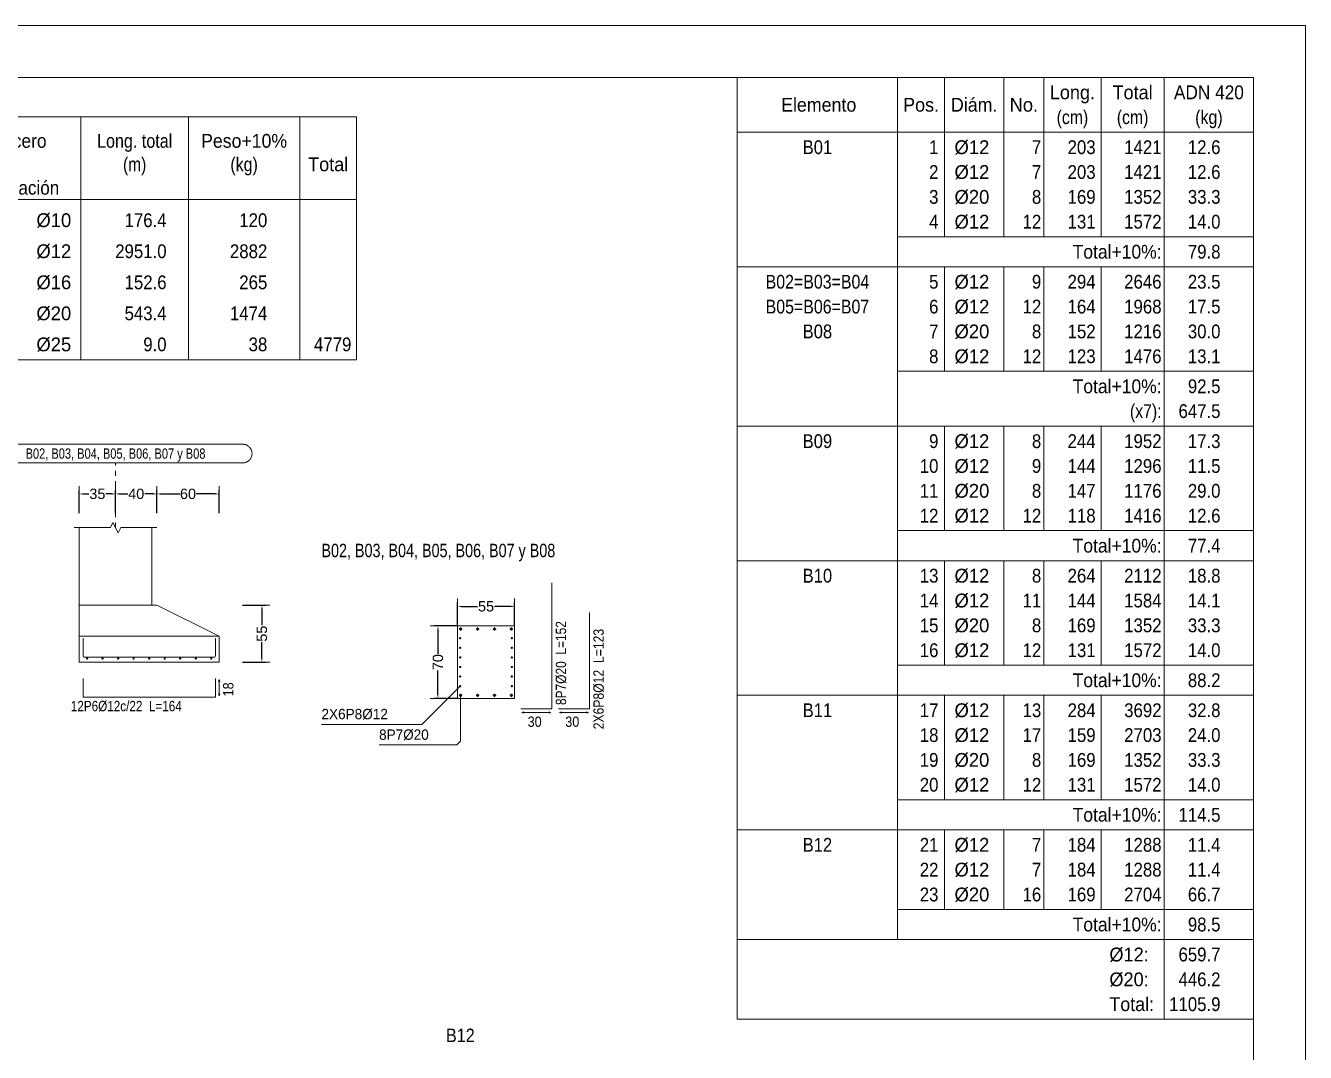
# Model space of a CAD drawing. Header units: millimetres. Extents: x 0 to 147, y 0 to 144.
# Drawn here: x 122.77 to 147.5, y 121.33 to 141.17 of the extents above; entities that cross this region are included whole.
import ezdxf
from ezdxf.enums import TextEntityAlignment as Align

# ---------------------------------------------------------------- set-up
doc = ezdxf.new("R2010")
doc.units = ezdxf.units.MM
doc.linetypes.add('CYPE_PUNTO', pattern=[0.075, 0, -0.075])
for name, color, linetype, lineweight in [('CIM_COTAS', 2, 'Continuous', 0), ('CIM_DIB_ARMADOS', 4, 'Continuous', 0), ('CIM_GEOMETRIA', 2, 'Continuous', 0), ('CIM_REFEREN', 2, 'Continuous', 0), ('CIM_TXT_ARMADOS', 3, 'Continuous', 0), ('RECUAD_LIMITES', 2, 'Continuous', 0), ('RECUAD_MARCO', 1, 'Continuous', 20), ('TABLAS', 1, 'Continuous', 0), ('TEXTO_TABLAS', 1, 'Continuous', 0)]:
    doc.layers.add(name, color=color, linetype=linetype, lineweight=lineweight)
doc.styles.add('CYPETXT_0.3_romans', font='arial.ttf', dxfattribs={"height": 0.2})
doc.styles.add('CYPETXT_romans', font='arial.ttf', dxfattribs={"height": 0.2})
doc.dimstyles.new('cype_arrow', dxfattribs={"dimtxt": 0.18, "dimasz": 0.075, "dimexe": 0.075, "dimexo": 0.075, "dimgap": 0, "dimtad": 0, "dimdec": 4, "dimzin": 0, "dimdsep": 46, "dimtxsty": 'CYPETXT_0.3_romans', "dimcen": 0.09, "dimadec": 0, "dimazin": 0, "dimtfac": 1, "dimtdec": 4, "dimtofl": 0, "dimtmove": 2, "dimatfit": 3, "dimfxl": 1, "dimtolj": 1, "dimtzin": 0, "dimarcsym": 0})

# ---------------------------------------------------------------- blocks, each defined once
blk = doc.blocks.new('*D20')
at = {"layer": 'CIM_COTAS', "color": 0, "lineweight": -2, "transparency": 16777216}
for p, q in [((123.811, 131.745), (123.811, 132.195)), ((123.886, 132.12), (123.997, 132.12)), ((124.436, 132.12), (124.325, 132.12)), ((124.511, 131.745), (124.511, 132.195))]:
    blk.add_line(p, q, dxfattribs=at)
at = {"layer": 'CIM_COTAS', "color": 0, "transparency": 16777216}
for points in [[(123.886, 132.132), (123.886, 132.107), (123.811, 132.12)], [(124.436, 132.132), (124.436, 132.107), (124.511, 132.12)]]:
    blk.add_solid(points, dxfattribs=at)
at = {"layer": 'Defpoints', "color": 0, "transparency": 16777216}
for p in [(124.511, 132.12), (123.811, 131.67), (124.511, 131.67)]:
    blk.add_point(p, dxfattribs=at)
at = {"layer": 'CIM_COTAS', "color": 0, "transparency": 16777216, "insert": (124.161, 132.12), "char_height": 0.2, "attachment_point": 5, "style": 'CYPETXT_0.3_romans'}
blk.add_mtext('\\A1;35', dxfattribs=at)
blk = doc.blocks.new('*D21')
at = {"layer": 'CIM_COTAS', "color": 0, "lineweight": -2, "transparency": 16777216}
for p, q in [((124.511, 131.745), (124.511, 132.195)), ((124.586, 132.12), (124.746, 132.12)), ((125.236, 132.12), (125.077, 132.12)), ((125.311, 131.745), (125.311, 132.195))]:
    blk.add_line(p, q, dxfattribs=at)
at = {"layer": 'CIM_COTAS', "color": 0, "transparency": 16777216}
for points in [[(124.586, 132.132), (124.586, 132.107), (124.511, 132.12)], [(125.236, 132.132), (125.236, 132.107), (125.311, 132.12)]]:
    blk.add_solid(points, dxfattribs=at)
at = {"layer": 'Defpoints', "color": 0, "transparency": 16777216}
for p in [(125.311, 132.12), (124.511, 131.67), (125.311, 131.67)]:
    blk.add_point(p, dxfattribs=at)
at = {"layer": 'CIM_COTAS', "color": 0, "transparency": 16777216, "insert": (124.911, 132.12), "char_height": 0.2, "attachment_point": 5, "style": 'CYPETXT_0.3_romans'}
blk.add_mtext('\\A1;40', dxfattribs=at)
blk = doc.blocks.new('*D22')
at = {"layer": 'CIM_COTAS', "color": 0, "lineweight": -2, "transparency": 16777216}
for p, q in [((125.311, 131.745), (125.311, 132.195)), ((125.386, 132.12), (125.752, 132.12)), ((126.436, 132.12), (126.071, 132.12)), ((126.511, 131.745), (126.511, 132.195))]:
    blk.add_line(p, q, dxfattribs=at)
at = {"layer": 'CIM_COTAS', "color": 0, "transparency": 16777216}
for points in [[(125.386, 132.132), (125.386, 132.107), (125.311, 132.12)], [(126.436, 132.132), (126.436, 132.107), (126.511, 132.12)]]:
    blk.add_solid(points, dxfattribs=at)
at = {"layer": 'Defpoints', "color": 0, "transparency": 16777216}
for p in [(126.511, 132.12), (125.311, 131.67), (126.511, 131.67)]:
    blk.add_point(p, dxfattribs=at)
at = {"layer": 'CIM_COTAS', "color": 0, "transparency": 16777216, "insert": (125.911, 132.12), "char_height": 0.2, "attachment_point": 5, "style": 'CYPETXT_0.3_romans'}
blk.add_mtext('\\A1;60', dxfattribs=at)
blk = doc.blocks.new('*D23')
at = {"layer": 'CIM_COTAS', "color": 0, "lineweight": -2, "transparency": 16777216}
for p, q in [((126.964, 129.969), (127.414, 129.969)), ((127.339, 129.894), (127.339, 129.583)), ((127.339, 128.944), (127.339, 129.254)), ((126.964, 128.869), (127.414, 128.869))]:
    blk.add_line(p, q, dxfattribs=at)
at = {"layer": 'CIM_COTAS', "color": 0, "transparency": 16777216}
for points in [[(127.327, 129.894), (127.352, 129.894), (127.339, 129.969)], [(127.327, 128.944), (127.352, 128.944), (127.339, 128.869)]]:
    blk.add_solid(points, dxfattribs=at)
at = {"layer": 'Defpoints', "color": 0, "transparency": 16777216}
for p in [(126.889, 129.969), (127.339, 129.969), (126.889, 128.869)]:
    blk.add_point(p, dxfattribs=at)
at = {"layer": 'CIM_COTAS', "color": 0, "transparency": 16777216, "insert": (127.339, 129.419), "char_height": 0.2, "attachment_point": 5, "rotation": 90, "style": 'CYPETXT_0.3_romans'}
blk.add_mtext('\\A1;55', dxfattribs=at)
blk = doc.blocks.new('*D26')
at = {"layer": 'CIM_COTAS', "color": 0, "lineweight": -2, "transparency": 16777216}
for p, q in [((131.118, 129.572), (131.118, 130.022)), ((131.193, 129.947), (131.503, 129.947)), ((132.143, 129.947), (131.832, 129.947)), ((132.218, 129.572), (132.218, 130.022))]:
    blk.add_line(p, q, dxfattribs=at)
at = {"layer": 'CIM_COTAS', "color": 0, "transparency": 16777216}
for points in [[(131.193, 129.959), (131.193, 129.934), (131.118, 129.947)], [(132.143, 129.959), (132.143, 129.934), (132.218, 129.947)]]:
    blk.add_solid(points, dxfattribs=at)
at = {"layer": 'Defpoints', "color": 0, "transparency": 16777216}
for p in [(132.218, 129.947), (131.118, 129.497), (132.218, 129.497)]:
    blk.add_point(p, dxfattribs=at)
at = {"layer": 'CIM_COTAS', "color": 0, "transparency": 16777216, "insert": (131.668, 129.947), "char_height": 0.2, "attachment_point": 5, "style": 'CYPETXT_0.3_romans'}
blk.add_mtext('\\A1;55', dxfattribs=at)
blk = doc.blocks.new('*D27')
at = {"layer": 'CIM_COTAS', "color": 0, "lineweight": -2, "transparency": 16777216}
for p, q in [((131.114, 129.569), (130.664, 129.569)), ((130.739, 129.494), (130.739, 129.032)), ((130.739, 128.244), (130.739, 128.705)), ((131.114, 128.169), (130.664, 128.169))]:
    blk.add_line(p, q, dxfattribs=at)
at = {"layer": 'CIM_COTAS', "color": 0, "transparency": 16777216}
for points in [[(130.727, 129.494), (130.752, 129.494), (130.739, 129.569)], [(130.727, 128.244), (130.752, 128.244), (130.739, 128.169)]]:
    blk.add_solid(points, dxfattribs=at)
at = {"layer": 'Defpoints', "color": 0, "transparency": 16777216}
for p in [(130.739, 129.569), (131.189, 129.569), (131.189, 128.169)]:
    blk.add_point(p, dxfattribs=at)
at = {"layer": 'CIM_COTAS', "color": 0, "transparency": 16777216, "insert": (130.739, 128.869), "char_height": 0.2, "attachment_point": 5, "rotation": 90, "style": 'CYPETXT_0.3_romans'}
blk.add_mtext('\\A1;70', dxfattribs=at)

msp = doc.modelspace()

# ---------------------------------------------------------------- hatches: boundary and pattern name
at = {"layer": 'CIM_DIB_ARMADOS'}
h = msp.add_hatch(color=256, dxfattribs=at)
edge = h.paths.add_edge_path(flags=0)
edge.add_arc((123.8832, 129.32467), 0.0016, 0, 360)
h = msp.add_hatch(color=256, dxfattribs=at)
edge = h.paths.add_edge_path(flags=0)
edge.add_arc((126.4392, 129.32467), 0.0016, 0, 360)

# ---------------------------------------------------------------- linework, layer by layer
at = {"layer": 'CIM_COTAS', "linetype": 'CYPE_PUNTO'}
msp.add_line((124.5112, 131.46867), (124.5112, 132.71967), dxfattribs=at)
at = {"layer": 'CIM_COTAS'}
for p, q in [((123.8112, 131.96967), (123.8112, 132.26967)), ((124.5112, 131.96967), (124.5112, 132.26967)), ((124.5112, 131.96967), (124.5112, 132.26967)), ((125.3112, 131.96967), (125.3112, 132.26967)), ((125.3112, 131.96967), (125.3112, 132.26967)), ((126.5112, 131.96967), (126.5112, 132.26967)), ((131.11774, 129.79692), (131.11774, 130.09692)), ((132.21774, 129.79692), (132.21774, 130.09692)), ((127.1892, 129.96867), (127.4892, 129.96867)), ((130.5892, 129.56867), (130.8892, 129.56867)), ((127.1892, 128.86867), (127.4892, 128.86867)), ((130.5892, 128.16867), (130.8892, 128.16867))]:
    msp.add_line(p, q, dxfattribs=at)
msp.add_lwpolyline([(122.0542, 133.07967), (126.9682, 133.07967), (126.9682, 133.07967), (126.98022, 133.07927), (126.99219, 133.07807), (127.00405, 133.07607), (127.01575, 133.07328), (127.02724, 133.06971), (127.03847, 133.06539), (127.04938, 133.06033), (127.05993, 133.05454), (127.07007, 133.04807), (127.07975, 133.04094), (127.08894, 133.03317), (127.09759, 133.02481), (127.10566, 133.01589), (127.11311, 133.00644), (127.11992, 132.99653), (127.12605, 132.98618), (127.13147, 132.97544), (127.13617, 132.96437), (127.14012, 132.953), (127.14329, 132.9414), (127.14569, 132.92961), (127.14729, 132.91769), (127.1481, 132.90569), (127.1481, 132.89366), (127.14729, 132.88165), (127.14569, 132.86973), (127.14329, 132.85794), (127.14012, 132.84634), (127.13617, 132.83498), (127.13147, 132.8239), (127.12605, 132.81317), (127.11992, 132.80282), (127.11311, 132.7929), (127.10566, 132.78346), (127.09759, 132.77454), (127.08894, 132.76617), (127.07975, 132.75841), (127.07007, 132.75127), (127.05993, 132.7448), (127.04938, 132.73902), (127.03847, 132.73396), (127.02724, 132.72963), (127.01575, 132.72607), (127.00405, 132.72328), (126.99219, 132.72128), (126.98022, 132.72007), (126.9682, 132.71967), (122.0542, 132.71967)], dxfattribs=at)
at = {"layer": 'CIM_DIB_ARMADOS'}
for p, q in [((131.17774, 129.47867), (131.17774, 129.53867)), ((131.17774, 129.47867), (131.17774, 129.53867)), ((131.50441, 129.47867), (131.50441, 129.53867)), ((131.50441, 129.47867), (131.50441, 129.53867)), ((131.83108, 129.47867), (131.83108, 129.53867)), ((131.83108, 129.47867), (131.83108, 129.53867)), ((132.15774, 129.47867), (132.15774, 129.53867)), ((132.15774, 129.47867), (132.15774, 129.53867)), ((131.14774, 129.50867), (131.20774, 129.50867)), ((131.14774, 129.50867), (131.20774, 129.50867)), ((131.15174, 129.33153), (131.18774, 129.33153)), ((131.15174, 129.33153), (131.18774, 129.33153)), ((131.16974, 129.31353), (131.16974, 129.34953)), ((131.16974, 129.31353), (131.16974, 129.34953)), ((131.47441, 129.50867), (131.53441, 129.50867)), ((131.47441, 129.50867), (131.53441, 129.50867)), ((131.80108, 129.50867), (131.86108, 129.50867)), ((131.80108, 129.50867), (131.86108, 129.50867)), ((132.12774, 129.50867), (132.18774, 129.50867)), ((132.12774, 129.50867), (132.18774, 129.50867)), ((132.14774, 129.33153), (132.18374, 129.33153)), ((132.14774, 129.33153), (132.18374, 129.33153)), ((132.16574, 129.31353), (132.16574, 129.34953)), ((132.16574, 129.31353), (132.16574, 129.34953)), ((131.15174, 129.14639), (131.18774, 129.14639)), ((131.15174, 129.14639), (131.18774, 129.14639)), ((131.16974, 129.12839), (131.16974, 129.16439)), ((131.16974, 129.12839), (131.16974, 129.16439)), ((132.14774, 129.14639), (132.18374, 129.14639)), ((132.14774, 129.14639), (132.18374, 129.14639)), ((132.16574, 129.12839), (132.16574, 129.16439)), ((132.16574, 129.12839), (132.16574, 129.16439)), ((123.9432, 128.94067), (123.9792, 128.94067)), ((123.9612, 128.92267), (123.9612, 128.95867)), ((124.2432, 128.94067), (124.2792, 128.94067)), ((124.2612, 128.92267), (124.2612, 128.95867)), ((124.5432, 128.94067), (124.5792, 128.94067)), ((124.5612, 128.92267), (124.5612, 128.95867)), ((124.8432, 128.94067), (124.8792, 128.94067)), ((124.8612, 128.92267), (124.8612, 128.95867)), ((125.1432, 128.94067), (125.1792, 128.94067)), ((125.1612, 128.92267), (125.1612, 128.95867)), ((125.4432, 128.94067), (125.4792, 128.94067)), ((125.4612, 128.92267), (125.4612, 128.95867)), ((125.7432, 128.94067), (125.7792, 128.94067)), ((125.7612, 128.92267), (125.7612, 128.95867)), ((126.0432, 128.94067), (126.0792, 128.94067)), ((126.0612, 128.92267), (126.0612, 128.95867)), ((126.3432, 128.94067), (126.3792, 128.94067)), ((126.3612, 128.92267), (126.3612, 128.95867)), ((131.15174, 128.96124), (131.18774, 128.96124)), ((131.15174, 128.96124), (131.18774, 128.96124)), ((131.16974, 128.94324), (131.16974, 128.97924)), ((131.16974, 128.94324), (131.16974, 128.97924)), ((132.14774, 128.96124), (132.18374, 128.96124)), ((132.14774, 128.96124), (132.18374, 128.96124)), ((132.16574, 128.94324), (132.16574, 128.97924)), ((132.16574, 128.94324), (132.16574, 128.97924)), ((131.15174, 128.7761), (131.18774, 128.7761)), ((131.15174, 128.7761), (131.18774, 128.7761)), ((131.15174, 128.59096), (131.18774, 128.59096)), ((131.15174, 128.59096), (131.18774, 128.59096)), ((131.16974, 128.7581), (131.16974, 128.7941)), ((131.16974, 128.7581), (131.16974, 128.7941)), ((131.16974, 128.57296), (131.16974, 128.60896)), ((131.16974, 128.57296), (131.16974, 128.60896)), ((132.14774, 128.7761), (132.18374, 128.7761)), ((132.14774, 128.7761), (132.18374, 128.7761)), ((132.14774, 128.59096), (132.18374, 128.59096)), ((132.14774, 128.59096), (132.18374, 128.59096)), ((132.16574, 128.7581), (132.16574, 128.7941)), ((132.16574, 128.7581), (132.16574, 128.7941)), ((132.16574, 128.57296), (132.16574, 128.60896)), ((132.16574, 128.57296), (132.16574, 128.60896)), ((131.15174, 128.40581), (131.18774, 128.40581)), ((131.15174, 128.40581), (131.18774, 128.40581)), ((131.16974, 128.38781), (131.16974, 128.42381)), ((131.16974, 128.38781), (131.16974, 128.42381)), ((132.14774, 128.40581), (132.18374, 128.40581)), ((132.14774, 128.40581), (132.18374, 128.40581)), ((132.16574, 128.38781), (132.16574, 128.42381)), ((132.16574, 128.38781), (132.16574, 128.42381)), ((131.14774, 128.22867), (131.20774, 128.22867)), ((131.14774, 128.22867), (131.20774, 128.22867)), ((131.17774, 128.19867), (131.17774, 128.25867)), ((131.17774, 128.19867), (131.17774, 128.25867)), ((131.47441, 128.22867), (131.53441, 128.22867)), ((131.47441, 128.22867), (131.53441, 128.22867)), ((131.50441, 128.19867), (131.50441, 128.25867)), ((131.50441, 128.19867), (131.50441, 128.25867)), ((131.80108, 128.22867), (131.86108, 128.22867)), ((131.80108, 128.22867), (131.86108, 128.22867)), ((131.83108, 128.19867), (131.83108, 128.25867)), ((131.83108, 128.19867), (131.83108, 128.25867)), ((132.12774, 128.22867), (132.18774, 128.22867)), ((132.12774, 128.22867), (132.18774, 128.22867)), ((132.15774, 128.19867), (132.15774, 128.25867)), ((132.15774, 128.19867), (132.15774, 128.25867))]:
    msp.add_line(p, q, dxfattribs=at)
for points in [[(132.33974, 127.96867), (132.93974, 127.96867), (132.93974, 130.40067)], [(133.06674, 127.96867), (133.66674, 127.96867), (133.66674, 129.82867)], [(126.4392, 129.32467), (126.4392, 128.98867), (126.43598, 128.97667), (126.4272, 128.96789), (126.4152, 128.96467), (123.9072, 128.96467), (123.8952, 128.96789), (123.88641, 128.97667), (123.8832, 128.98867), (123.8832, 129.32467)], [(126.4392, 128.55567), (126.4392, 128.19567), (123.8832, 128.19567), (123.8832, 128.55567)]]:
    msp.add_lwpolyline(points, dxfattribs=at)
for centre, radius in [((123.8832, 129.32467), 0.0016), ((126.4392, 129.32467), 0.0016), ((131.17774, 129.50867), 0.02), ((131.17774, 129.50867), 0.02), ((131.16974, 129.33153), 0.012), ((131.16974, 129.33153), 0.012), ((131.50441, 129.50867), 0.02), ((131.50441, 129.50867), 0.02), ((131.83108, 129.50867), 0.02), ((131.83108, 129.50867), 0.02), ((132.15774, 129.50867), 0.02), ((132.15774, 129.50867), 0.02), ((132.16574, 129.33153), 0.012), ((132.16574, 129.33153), 0.012), ((131.16974, 129.14639), 0.012), ((131.16974, 129.14639), 0.012), ((132.16574, 129.14639), 0.012), ((132.16574, 129.14639), 0.012), ((123.9612, 128.94067), 0.012), ((124.2612, 128.94067), 0.012), ((124.5612, 128.94067), 0.012), ((124.8612, 128.94067), 0.012), ((125.1612, 128.94067), 0.012), ((125.4612, 128.94067), 0.012), ((125.7612, 128.94067), 0.012), ((126.0612, 128.94067), 0.012), ((126.3612, 128.94067), 0.012), ((131.16974, 128.96124), 0.012), ((131.16974, 128.96124), 0.012), ((132.16574, 128.96124), 0.012), ((132.16574, 128.96124), 0.012), ((131.16974, 128.7761), 0.012), ((131.16974, 128.7761), 0.012), ((131.16974, 128.59096), 0.012), ((131.16974, 128.59096), 0.012), ((132.16574, 128.7761), 0.012), ((132.16574, 128.7761), 0.012), ((132.16574, 128.59096), 0.012), ((132.16574, 128.59096), 0.012), ((131.16974, 128.40581), 0.012), ((131.16974, 128.40581), 0.012), ((132.16574, 128.40581), 0.012), ((132.16574, 128.40581), 0.012), ((131.17774, 128.22867), 0.02), ((131.17774, 128.22867), 0.02), ((131.50441, 128.22867), 0.02), ((131.50441, 128.22867), 0.02), ((131.83108, 128.22867), 0.02), ((131.83108, 128.22867), 0.02), ((132.15774, 128.22867), 0.02), ((132.15774, 128.22867), 0.02)]:
    msp.add_circle(centre, radius, dxfattribs=at)
at = {"layer": 'CIM_GEOMETRIA'}
for p, q in [((123.8112, 129.96867), (123.8112, 131.46867)), ((125.2112, 129.96867), (125.2112, 131.46867)), ((123.8112, 129.96867), (125.3112, 129.96867)), ((123.8112, 129.96867), (123.8112, 129.36867)), ((125.2112, 129.96867), (123.8112, 129.96867)), ((126.5112, 129.36867), (125.3112, 129.96867)), ((123.8112, 129.36867), (126.5112, 129.36867)), ((123.8112, 129.36867), (123.8112, 128.86867)), ((126.5112, 128.86867), (126.5112, 129.36867)), ((126.5112, 128.86867), (123.8112, 128.86867))]:
    msp.add_line(p, q, dxfattribs=at)
msp.add_lwpolyline([(123.7112, 131.46867), (124.4112, 131.46867), (124.4612, 131.56867), (124.5612, 131.36867), (124.6112, 131.46867), (125.3112, 131.46867)], dxfattribs=at)
msp.add_lwpolyline([(131.11774, 128.16867), (132.21774, 128.16867), (132.21774, 129.56867), (131.11774, 129.56867), (131.11774, 128.16867)], close=True, dxfattribs=at)
at = {"layer": 'CIM_TXT_ARMADOS'}
for p, q in [((126.5017, 128.49547), (126.5142, 128.53547)), ((126.5267, 128.49547), (126.5142, 128.53547)), ((126.5142, 128.53547), (126.5142, 128.21587)), ((131.16974, 128.40581), (130.64233, 127.8784)), ((126.5017, 128.25587), (126.5142, 128.21587)), ((126.5267, 128.25587), (126.5142, 128.21587)), ((131.17774, 128.22867), (131.17774, 127.56867)), ((132.39994, 127.90617), (132.35994, 127.89367)), ((132.39994, 127.88117), (132.35994, 127.89367)), ((132.35994, 127.89367), (132.91954, 127.89367)), ((132.87954, 127.90617), (132.91954, 127.89367)), ((132.87954, 127.88117), (132.91954, 127.89367)), ((133.12694, 127.90617), (133.08694, 127.89367)), ((133.12694, 127.88117), (133.08694, 127.89367)), ((133.08694, 127.89367), (133.64654, 127.89367)), ((133.60654, 127.90617), (133.64654, 127.89367)), ((133.60654, 127.88117), (133.64654, 127.89367))]:
    msp.add_line(p, q, dxfattribs=at)
for points in [[(131.16974, 128.40581), (130.64233, 127.8784), (130.4302, 127.66627), (128.4892, 127.66627)], [(131.17774, 128.22867), (131.17774, 127.56867), (131.17774, 127.34367), (131.10274, 127.26867), (129.60274, 127.26867)]]:
    msp.add_lwpolyline(points, dxfattribs=at)
at = {"layer": 'RECUAD_LIMITES'}
msp.add_lwpolyline([(88.095, 99.17), (147.495, 99.17), (147.495, 141.17), (88.095, 141.17), (88.095, 99.17)], close=True, dxfattribs=at)
at = {"layer": 'RECUAD_MARCO'}
msp.add_lwpolyline([(90.595, 100.17), (146.495, 100.17), (146.495, 140.17), (90.595, 140.17), (90.595, 100.17)], close=True, dxfattribs=at)
at = {"layer": 'TABLAS'}
for p, q in [((136.519, 139.06), (136.519, 140.17)), ((136.519, 140.17), (146.495, 140.17)), ((139.619, 139.06), (139.619, 140.17)), ((140.523, 139.06), (140.523, 140.17)), ((141.671, 139.06), (141.671, 140.17)), ((142.443, 139.06), (142.443, 140.17)), ((143.547, 139.06), (143.547, 140.17)), ((144.767, 139.06), (144.767, 140.17)), ((146.495, 139.06), (146.495, 140.17)), ((123.8432, 134.70941), (123.8432, 139.40941)), ((125.9192, 134.70941), (125.9192, 139.40941)), ((128.0712, 134.70941), (128.0712, 139.40941)), ((136.519, 139.11), (146.495, 139.11)), ((136.519, 136.56), (136.519, 139.06)), ((139.619, 136.56), (139.619, 139.06)), ((140.523, 137.09), (140.523, 139.06)), ((141.671, 137.09), (141.671, 139.06)), ((142.443, 137.09), (142.443, 139.06)), ((143.547, 137.09), (143.547, 139.06)), ((144.767, 136.56), (144.767, 139.06)), ((146.495, 136.56), (146.495, 139.06)), ((120.1112, 137.80941), (129.1672, 137.80941)), ((139.619, 137.09), (146.495, 137.09)), ((136.519, 136.46), (136.519, 136.56)), ((136.519, 136.51), (146.495, 136.51)), ((136.519, 133.48), (136.519, 136.46)), ((139.619, 136.46), (139.619, 136.56)), ((139.619, 133.48), (139.619, 136.46)), ((140.523, 136.46), (140.523, 136.51)), ((140.523, 134.49), (140.523, 136.46)), ((141.671, 136.46), (141.671, 136.51)), ((141.671, 134.49), (141.671, 136.46)), ((142.443, 136.46), (142.443, 136.51)), ((142.443, 134.49), (142.443, 136.46)), ((143.547, 136.46), (143.547, 136.51)), ((143.547, 134.49), (143.547, 136.46)), ((144.767, 136.46), (144.767, 136.56)), ((144.767, 133.48), (144.767, 136.46)), ((146.495, 136.46), (146.495, 136.56)), ((146.495, 133.48), (146.495, 136.46)), ((139.619, 134.49), (146.495, 134.49)), ((136.519, 133.38), (136.519, 133.48)), ((136.519, 133.43), (146.495, 133.43)), ((136.519, 130.88), (136.519, 133.38)), ((139.619, 133.38), (139.619, 133.48)), ((139.619, 130.88), (139.619, 133.38)), ((140.523, 133.38), (140.523, 133.43)), ((140.523, 131.41), (140.523, 133.38)), ((141.671, 133.38), (141.671, 133.43)), ((141.671, 131.41), (141.671, 133.38)), ((142.443, 133.38), (142.443, 133.43)), ((142.443, 131.41), (142.443, 133.38)), ((143.547, 133.38), (143.547, 133.43)), ((143.547, 131.41), (143.547, 133.38)), ((144.767, 133.38), (144.767, 133.48)), ((144.767, 130.88), (144.767, 133.38)), ((146.495, 133.38), (146.495, 133.48)), ((146.495, 130.88), (146.495, 133.38)), ((139.619, 131.41), (146.495, 131.41)), ((136.519, 130.78), (136.519, 130.88)), ((136.519, 130.83), (146.495, 130.83)), ((136.519, 128.28), (136.519, 130.78)), ((139.619, 130.78), (139.619, 130.88)), ((139.619, 128.28), (139.619, 130.78)), ((140.523, 130.78), (140.523, 130.83)), ((140.523, 128.81), (140.523, 130.78)), ((141.671, 130.78), (141.671, 130.83)), ((141.671, 128.81), (141.671, 130.78)), ((142.443, 130.78), (142.443, 130.83)), ((142.443, 128.81), (142.443, 130.78)), ((143.547, 130.78), (143.547, 130.83)), ((143.547, 128.81), (143.547, 130.78)), ((144.767, 130.78), (144.767, 130.88)), ((144.767, 128.28), (144.767, 130.78)), ((146.495, 130.78), (146.495, 130.88)), ((146.495, 128.28), (146.495, 130.78)), ((139.619, 128.81), (146.495, 128.81)), ((136.519, 128.18), (136.519, 128.28)), ((136.519, 128.23), (146.495, 128.23)), ((136.519, 125.68), (136.519, 128.18)), ((139.619, 128.18), (139.619, 128.28)), ((139.619, 125.68), (139.619, 128.18)), ((140.523, 128.18), (140.523, 128.23)), ((140.523, 126.21), (140.523, 128.18)), ((141.671, 128.18), (141.671, 128.23)), ((141.671, 126.21), (141.671, 128.18)), ((142.443, 128.18), (142.443, 128.23)), ((142.443, 126.21), (142.443, 128.18)), ((143.547, 128.18), (143.547, 128.23)), ((143.547, 126.21), (143.547, 128.18)), ((144.767, 128.18), (144.767, 128.28)), ((144.767, 125.68), (144.767, 128.18)), ((146.495, 128.18), (146.495, 128.28)), ((146.495, 125.68), (146.495, 128.18)), ((139.619, 126.21), (146.495, 126.21)), ((136.519, 125.58), (136.519, 125.68)), ((136.519, 125.63), (146.495, 125.63)), ((139.619, 125.58), (139.619, 125.68)), ((140.523, 125.58), (140.523, 125.63)), ((141.671, 125.58), (141.671, 125.63)), ((142.443, 125.58), (142.443, 125.63)), ((143.547, 125.58), (143.547, 125.63)), ((144.767, 125.58), (144.767, 125.68)), ((146.495, 125.58), (146.495, 125.68)), ((136.519, 123.56), (136.519, 125.58)), ((139.619, 123.56), (139.619, 125.58)), ((140.523, 124.09), (140.523, 125.58)), ((141.671, 124.09), (141.671, 125.58)), ((142.443, 124.09), (142.443, 125.58)), ((143.547, 124.09), (143.547, 125.58)), ((144.767, 123.56), (144.767, 125.58)), ((146.495, 123.56), (146.495, 125.58)), ((139.619, 124.09), (146.495, 124.09)), ((136.519, 123.46), (136.519, 123.56)), ((136.519, 123.51), (146.495, 123.51)), ((136.519, 122.98), (136.519, 123.46)), ((139.619, 123.51), (139.619, 123.56)), ((144.767, 123.46), (144.767, 123.56)), ((144.767, 122.98), (144.767, 123.46)), ((146.495, 123.46), (146.495, 123.56)), ((146.495, 122.98), (146.495, 123.46)), ((136.519, 122.5), (136.519, 122.98)), ((144.767, 122.5), (144.767, 122.98)), ((146.495, 122.5), (146.495, 122.98)), ((136.519, 121.97), (136.519, 122.5)), ((144.767, 121.97), (144.767, 122.5)), ((146.495, 121.97), (146.495, 122.5)), ((136.519, 121.97), (146.495, 121.97))]:
    msp.add_line(p, q, dxfattribs=at)
msp.add_lwpolyline([(120.1112, 134.70941), (129.1672, 134.70941), (129.1672, 139.40941), (120.1112, 139.40941), (120.1112, 134.70941)], close=True, dxfattribs=at)

# ---------------------------------------------------------------- texts
at = {"layer": 'CIM_COTAS', "style": 'CYPETXT_romans', "width": 0.763399}
msp.add_text('B02, B03, B04, B05, B06, B07 y B08', height=0.2, dxfattribs=at).set_placement((124.5112, 132.89967), align=Align.MIDDLE_CENTER)
at = {"layer": 'CIM_REFEREN', "style": 'CYPETXT_romans', "width": 0.8592}
msp.add_text('B12', height=0.26, dxfattribs=at).set_placement((130.8942, 121.78792), align=Align.TOP_LEFT)
at = {"layer": 'CIM_TXT_ARMADOS', "style": 'CYPETXT_romans', "width": 0.763399}
msp.add_text('B02, B03, B04, B05, B06, B07 y B08', height=0.26, dxfattribs=at).set_placement((128.4892, 131.15717), align=Align.TOP_LEFT)
at = {"layer": 'CIM_TXT_ARMADOS', "style": 'CYPETXT_romans'}
for s, width, p in [('8P7%%c20  L=152', 0.82542, (133.21474, 128.04017)), ('2X6P8%%c12  L=123', 0.841681, (133.94174, 127.57117)), ('18', 0.872274, (126.7892, 128.20767))]:
    msp.add_text(s, height=0.2, rotation=90, dxfattribs=dict(at, width=width)).set_placement(p)
for s, width, p in [('12P6%%c12c/22  L=164', 0.809319, (123.6477, 127.92067)), ('2X6P8%%c12', 0.938815, (128.4892, 127.76627)), ('30', 0.872274, (132.47174, 127.61867)), ('30', 0.872274, (133.19874, 127.61867)), ('8P7%%c20', 0.935124, (129.60274, 127.36867))]:
    msp.add_text(s, height=0.2, dxfattribs=dict(at, width=width)).set_placement(p)
at = {"layer": 'TEXTO_TABLAS', "style": 'CYPETXT_romans'}
for s, height, width, p in [('Long.', 0.266667, 0.9375, (142.995, 139.88)), ('Total', 0.266667, 0.935673, (144.157, 139.88)), ('ADN 420', 0.266667, 0.893197, (145.631, 139.88)), ('Elemento', 0.266667, 0.923378, (138.094, 139.64)), ('Pos.', 0.266667, 0.930268, (140.071, 139.64)), ('Diám.', 0.266667, 0.924488, (141.097, 139.64)), ('No.', 0.266667, 0.948905, (142.057, 139.64)), ('(cm)', 0.266667, 0.819001, (142.995, 139.4)), ('(cm)', 0.266667, 0.819001, (144.157, 139.4)), ('(kg)', 0.266667, 0.827954, (145.631, 139.4)), ('Resumen Acero', 0.2666667, 0.899775, (121.9772, 138.94275)), ('Long. total', 0.2666667, 0.834718, (124.8812, 138.94275)), ('Peso+10%', 0.266667, 0.916489, (126.9952, 138.94275)), ('B01', 0.266667, 0.8592, (138.069, 138.82)), ('(m)', 0.266667, 0.805297, (124.8812, 138.48941)), ('(kg)', 0.266667, 0.827954, (126.9952, 138.48941)), ('Total', 0.266667, 0.935673, (128.6192, 138.48941)), ('Despiece fundación', 0.2666667, 0.88412, (121.9772, 138.03608)), ('B02=B03=B04', 0.2666667, 0.825537, (138.069, 136.22)), ('B05=B06=B07', 0.2666667, 0.825537, (138.069, 135.74)), ('B08', 0.266667, 0.8592, (138.069, 135.26)), ('B09', 0.266667, 0.8592, (138.069, 133.14)), ('B10', 0.266667, 0.8592, (138.069, 130.54)), ('B11', 0.266667, 0.8592, (138.069, 127.94)), ('B12', 0.266667, 0.8592, (138.069, 125.34))]:
    msp.add_text(s, height=height, dxfattribs=dict(at, width=width)).set_placement(p, align=Align.MIDDLE_CENTER)
for s, height, width, p in [('1', 0.26667, 0.872274, (140.407, 138.82)), ('7', 0.26667, 0.872274, (142.393, 138.82)), ('203', 0.266667, 0.872274, (143.443, 138.82)), ('1421', 0.266667, 0.872274, (144.717, 138.82)), ('12.6', 0.266667, 0.869308, (145.855, 138.82)), ('2', 0.26667, 0.872274, (140.407, 138.34)), ('7', 0.26667, 0.872274, (142.393, 138.34)), ('203', 0.266667, 0.872274, (143.443, 138.34)), ('1421', 0.266667, 0.872274, (144.717, 138.34)), ('12.6', 0.266667, 0.869308, (145.855, 138.34)), ('3', 0.26667, 0.872274, (140.407, 137.86)), ('8', 0.26667, 0.872274, (142.393, 137.86)), ('169', 0.266667, 0.872274, (143.443, 137.86)), ('1352', 0.266667, 0.872274, (144.717, 137.86)), ('33.3', 0.266667, 0.869308, (145.855, 137.86)), ('176.4', 0.266667, 0.869965, (125.4972, 137.40941)), ('120', 0.266667, 0.872274, (127.4432, 137.40941)), ('4', 0.26667, 0.872274, (140.407, 137.38)), ('12', 0.266667, 0.872274, (142.393, 137.38)), ('131', 0.266667, 0.872274, (143.443, 137.38)), ('1572', 0.266667, 0.872274, (144.717, 137.38)), ('14.0', 0.266667, 0.869308, (145.855, 137.38)), ('2951.0', 0.266667, 0.870384, (125.4972, 136.80941)), ('2882', 0.266667, 0.872274, (127.4432, 136.80941)), ('Total+10%:', 0.266667, 0.906671, (144.717, 136.8)), ('79.8', 0.266667, 0.869308, (145.855, 136.8)), ('152.6', 0.266667, 0.869965, (125.4972, 136.20941)), ('265', 0.266667, 0.872274, (127.4432, 136.20941)), ('5', 0.26667, 0.872274, (140.407, 136.22)), ('9', 0.26667, 0.872274, (142.393, 136.22)), ('294', 0.266667, 0.872274, (143.443, 136.22)), ('2646', 0.266667, 0.872274, (144.717, 136.22)), ('23.5', 0.266667, 0.869308, (145.855, 136.22)), ('543.4', 0.266667, 0.869965, (125.4972, 135.60941)), ('1474', 0.266667, 0.872274, (127.4432, 135.60941)), ('6', 0.26667, 0.872274, (140.407, 135.74)), ('12', 0.266667, 0.872274, (142.393, 135.74)), ('164', 0.266667, 0.872274, (143.443, 135.74)), ('1968', 0.266667, 0.872274, (144.717, 135.74)), ('17.5', 0.266667, 0.869308, (145.855, 135.74)), ('7', 0.26667, 0.872274, (140.407, 135.26)), ('8', 0.26667, 0.872274, (142.393, 135.26)), ('152', 0.266667, 0.872274, (143.443, 135.26)), ('1216', 0.266667, 0.872274, (144.717, 135.26)), ('30.0', 0.266667, 0.869308, (145.855, 135.26)), ('9.0', 0.266667, 0.868127, (125.4972, 135.00941)), ('38', 0.266667, 0.872274, (127.4432, 135.00941)), ('4779', 0.266667, 0.872274, (129.0672, 135.00941)), ('8', 0.26667, 0.872274, (140.407, 134.78)), ('12', 0.266667, 0.872274, (142.393, 134.78)), ('123', 0.266667, 0.872274, (143.443, 134.78)), ('1476', 0.266667, 0.872274, (144.717, 134.78)), ('13.1', 0.266667, 0.869308, (145.855, 134.78)), ('Total+10%:', 0.266667, 0.906671, (144.717, 134.2)), ('92.5', 0.266667, 0.869308, (145.855, 134.2)), ('(x7):', 0.266667, 0.820506, (144.717, 133.72)), ('647.5', 0.266667, 0.869965, (145.855, 133.72)), ('9', 0.26667, 0.872274, (140.407, 133.14)), ('8', 0.26667, 0.872274, (142.393, 133.14)), ('244', 0.266667, 0.872274, (143.443, 133.14)), ('1952', 0.266667, 0.872274, (144.717, 133.14)), ('17.3', 0.266667, 0.869308, (145.855, 133.14)), ('10', 0.266667, 0.872274, (140.407, 132.66)), ('9', 0.26667, 0.872274, (142.393, 132.66)), ('144', 0.266667, 0.872274, (143.443, 132.66)), ('1296', 0.266667, 0.872274, (144.717, 132.66)), ('11.5', 0.266667, 0.869308, (145.855, 132.66)), ('11', 0.266667, 0.872274, (140.407, 132.18)), ('8', 0.26667, 0.872274, (142.393, 132.18)), ('147', 0.266667, 0.872274, (143.443, 132.18)), ('1176', 0.266667, 0.872274, (144.717, 132.18)), ('29.0', 0.266667, 0.869308, (145.855, 132.18)), ('12', 0.266667, 0.872274, (140.407, 131.7)), ('12', 0.266667, 0.872274, (142.393, 131.7)), ('118', 0.266667, 0.872274, (143.443, 131.7)), ('1416', 0.266667, 0.872274, (144.717, 131.7)), ('12.6', 0.266667, 0.869308, (145.855, 131.7)), ('Total+10%:', 0.266667, 0.906671, (144.717, 131.12)), ('77.4', 0.266667, 0.869308, (145.855, 131.12)), ('13', 0.266667, 0.872274, (140.407, 130.54)), ('8', 0.26667, 0.872274, (142.393, 130.54)), ('264', 0.266667, 0.872274, (143.443, 130.54)), ('2112', 0.266667, 0.872274, (144.717, 130.54)), ('18.8', 0.266667, 0.869308, (145.855, 130.54)), ('14', 0.266667, 0.872274, (140.407, 130.06)), ('11', 0.266667, 0.872274, (142.393, 130.06)), ('144', 0.266667, 0.872274, (143.443, 130.06)), ('1584', 0.266667, 0.872274, (144.717, 130.06)), ('14.1', 0.266667, 0.869308, (145.855, 130.06)), ('15', 0.266667, 0.872274, (140.407, 129.58)), ('8', 0.26667, 0.872274, (142.393, 129.58)), ('169', 0.266667, 0.872274, (143.443, 129.58)), ('1352', 0.266667, 0.872274, (144.717, 129.58)), ('33.3', 0.266667, 0.869308, (145.855, 129.58)), ('16', 0.266667, 0.872274, (140.407, 129.1)), ('12', 0.266667, 0.872274, (142.393, 129.1)), ('131', 0.266667, 0.872274, (143.443, 129.1)), ('1572', 0.266667, 0.872274, (144.717, 129.1)), ('14.0', 0.266667, 0.869308, (145.855, 129.1)), ('Total+10%:', 0.266667, 0.906671, (144.717, 128.52)), ('88.2', 0.266667, 0.869308, (145.855, 128.52)), ('17', 0.266667, 0.872274, (140.407, 127.94)), ('13', 0.266667, 0.872274, (142.393, 127.94)), ('284', 0.266667, 0.872274, (143.443, 127.94)), ('3692', 0.266667, 0.872274, (144.717, 127.94)), ('32.8', 0.266667, 0.869308, (145.855, 127.94)), ('18', 0.266667, 0.872274, (140.407, 127.46)), ('17', 0.266667, 0.872274, (142.393, 127.46)), ('159', 0.266667, 0.872274, (143.443, 127.46)), ('2703', 0.266667, 0.872274, (144.717, 127.46)), ('24.0', 0.266667, 0.869308, (145.855, 127.46)), ('19', 0.266667, 0.872274, (140.407, 126.98)), ('8', 0.26667, 0.872274, (142.393, 126.98)), ('169', 0.266667, 0.872274, (143.443, 126.98)), ('1352', 0.266667, 0.872274, (144.717, 126.98)), ('33.3', 0.266667, 0.869308, (145.855, 126.98)), ('20', 0.266667, 0.872274, (140.407, 126.5)), ('12', 0.266667, 0.872274, (142.393, 126.5)), ('131', 0.266667, 0.872274, (143.443, 126.5)), ('1572', 0.266667, 0.872274, (144.717, 126.5)), ('14.0', 0.266667, 0.869308, (145.855, 126.5)), ('Total+10%:', 0.266667, 0.906671, (144.717, 125.92)), ('114.5', 0.266667, 0.869965, (145.855, 125.92)), ('21', 0.266667, 0.872274, (140.407, 125.34)), ('7', 0.26667, 0.872274, (142.393, 125.34)), ('184', 0.266667, 0.872274, (143.443, 125.34)), ('1288', 0.266667, 0.872274, (144.717, 125.34)), ('11.4', 0.266667, 0.869308, (145.855, 125.34)), ('22', 0.266667, 0.872274, (140.407, 124.86)), ('7', 0.26667, 0.872274, (142.393, 124.86)), ('184', 0.266667, 0.872274, (143.443, 124.86)), ('1288', 0.266667, 0.872274, (144.717, 124.86)), ('11.4', 0.266667, 0.869308, (145.855, 124.86)), ('23', 0.266667, 0.872274, (140.407, 124.38)), ('16', 0.266667, 0.872274, (142.393, 124.38)), ('169', 0.266667, 0.872274, (143.443, 124.38)), ('2704', 0.266667, 0.872274, (144.717, 124.38)), ('66.7', 0.266667, 0.869308, (145.855, 124.38)), ('Total+10%:', 0.266667, 0.906671, (144.717, 123.8)), ('98.5', 0.266667, 0.869308, (145.855, 123.8)), ('659.7', 0.266667, 0.869965, (145.855, 123.22)), ('446.2', 0.266667, 0.869965, (145.855, 122.74)), ('1105.9', 0.266667, 0.870384, (145.855, 122.26))]:
    msp.add_text(s, height=height, dxfattribs=dict(at, width=width)).set_placement(p, align=Align.MIDDLE_RIGHT)
for s, width, p in [('%%c12', 0.955414, (140.717, 138.82)), ('%%c12', 0.955414, (140.717, 138.34)), ('%%c20', 0.955414, (140.717, 137.86)), ('%%c10', 0.955414, (122.9832, 137.40941)), ('%%c12', 0.955414, (140.717, 137.38)), ('%%c12', 0.955414, (122.9832, 136.80941)), ('%%c16', 0.955414, (122.9832, 136.20941)), ('%%c12', 0.955414, (140.717, 136.22)), ('%%c20', 0.955414, (122.9832, 135.60941)), ('%%c12', 0.955414, (140.717, 135.74)), ('%%c20', 0.955414, (140.717, 135.26)), ('%%c25', 0.955414, (122.9832, 135.00941)), ('%%c12', 0.955414, (140.717, 134.78)), ('%%c12', 0.955414, (140.717, 133.14)), ('%%c12', 0.955414, (140.717, 132.66)), ('%%c20', 0.955414, (140.717, 132.18)), ('%%c12', 0.955414, (140.717, 131.7)), ('%%c12', 0.955414, (140.717, 130.54)), ('%%c12', 0.955414, (140.717, 130.06)), ('%%c20', 0.955414, (140.717, 129.58)), ('%%c12', 0.955414, (140.717, 129.1)), ('%%c12', 0.955414, (140.717, 127.94)), ('%%c12', 0.955414, (140.717, 127.46)), ('%%c20', 0.955414, (140.717, 126.98)), ('%%c12', 0.955414, (140.717, 126.5)), ('%%c12', 0.955414, (140.717, 125.34)), ('%%c12', 0.955414, (140.717, 124.86)), ('%%c20', 0.955414, (140.717, 124.38)), ('%%c12:', 0.940736, (143.709, 123.22)), ('%%c20:', 0.940736, (143.709, 122.74)), ('Total:', 0.925563, (143.709, 122.26))]:
    msp.add_text(s, height=0.266667, dxfattribs=dict(at, width=width)).set_placement(p, align=Align.MIDDLE_LEFT)

# ---------------------------------------------------------------- dimensions: what is measured, and where the dimension line sits
at = {"layer": 'CIM_COTAS'}
for p1, p2, distance, text, picture, middle in [((123.8112, 131.66967), (124.5112, 131.66967), 0.45, '35', '*D20', (124.1612, 132.11967)), ((124.5112, 131.66967), (125.3112, 131.66967), 0.45, '40', '*D21', (124.9112, 132.11967)), ((125.3112, 131.66967), (126.5112, 131.66967), 0.45, '60', '*D22', (125.9112, 132.11967)), ((131.11774, 129.49692), (132.21774, 129.49692), 0.45, '55', '*D26', (131.66774, 129.94692)), ((126.8892, 128.86867), (126.8892, 129.96867), -0.45, '55', '*D23', (127.3392, 129.41867)), ((131.1892, 128.16867), (131.1892, 129.56867), 0.45, '70', '*D27', (130.7392, 128.86867))]:
    dim = msp.add_aligned_dim(p1=p1, p2=p2, distance=distance, text=text, dimstyle='cype_arrow', dxfattribs=at)
    dim.commit()
    dim.dimension.update_dxf_attribs({"geometry": picture, "text_midpoint": middle})

doc.saveas('drawing.dxf')
